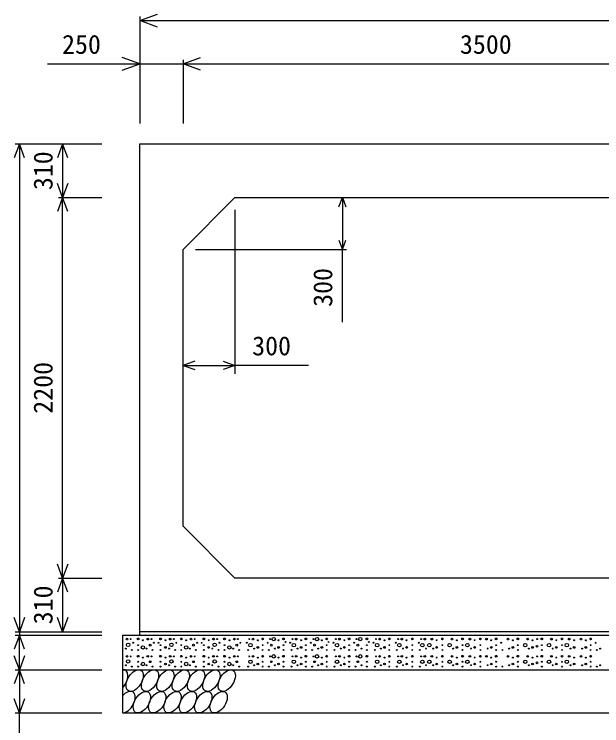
# Model space of a CAD drawing. Units: millimetres, scale not verified. Extents: x -100800 to 100800, y -35640 to 35640.
# Drawn here: x 68834 to 72229, y -21574 to -17460 of the extents above; entities that cross this region are included whole.
import ezdxf
from ezdxf.enums import TextEntityAlignment as Align

# ---------------------------------------------------------------- set-up
doc = ezdxf.new("R2010")
doc.units = ezdxf.units.MM
doc.header["$LTSCALE"] = 120
for name, color, linetype, lineweight in [('0-0_DIM', 7, 'Continuous', 25), ('0-2_HATCH', 6, 'Continuous', 25), ('0-5_OUTLINE', 3, 'Continuous', 25)]:
    doc.layers.add(name, color=color, linetype=linetype, lineweight=lineweight)
doc.styles.add('ＭＳ ゴシック', font='')
doc.styles.get('ＭＳ ゴシック').set_extended_font_data('MS Gothic')

msp = doc.modelspace()

# ---------------------------------------------------------------- linework, layer by layer
at = {"layer": '0-0_DIM'}
for p, q in [((69559.1, -17473.4), (69559.1, -18092)), ((69559.1, -17497.4), (73559.1, -17497.4)), ((69809.1, -17723.4), (69809.1, -18092)), ((69026.4, -17747.4), (69559.1, -17747.4)), ((68839, -18209.7), (69339.1, -18209.7)), ((68863, -18209.7), (68863, -21029.7)), ((69113, -18209.7), (69113, -18519.7)), ((69089, -18519.7), (69339.1, -18519.7)), ((69113, -20719.7), (69113, -18519.7)), ((70729.5, -18519.7), (70729.5, -18819.7)), ((70109.1, -18591.7), (70109.1, -19538.3)), ((69881.1, -18819.7), (70753.5, -18819.7)), ((70729.5, -19240.5), (70729.5, -18819.7)), ((69809.1, -19490.3), (70109.1, -19490.3)), ((70533.2, -19490.3), (70109.1, -19490.3)), ((69089, -20719.7), (69339.1, -20719.7)), ((69113, -20719.7), (69113, -21029.7)), ((68839, -21029.7), (69339.1, -21029.7)), ((68839, -21049.7), (69339.1, -21049.7)), ((68863, -21029.7), (68863, -21049.7)), ((68863, -21249.7), (68863, -21049.7)), ((68839, -21249.7), (69339.1, -21249.7)), ((68863, -21249.7), (68863, -21499.7)), ((68839, -21499.7), (69339.1, -21499.7)), ((68863, -21821.8), (68863, -21499.7))]:
    msp.add_line(p, q, dxfattribs=at)
for points in [[(69660.6, -17534.3), (69559.1, -17497.4), (69660.6, -17460.4)], [(69457.6, -17784.3), (69559.1, -17747.4), (69457.6, -17710.4)], [(69910.6, -17784.3), (69809.1, -17747.4), (69910.6, -17710.4)], [(69559.1, -17747.4), (69809.1, -17747.4), (73309.1, -17747.4), (73559.1, -17747.4)], [(68892.6, -18290.9), (68863, -18209.7), (68833.5, -18290.9)], [(69142.6, -18290.9), (69113, -18209.7), (69083.5, -18290.9)], [(69142.6, -18438.5), (69113, -18519.7), (69083.5, -18438.5)], [(69142.6, -18600.9), (69113, -18519.7), (69083.5, -18600.9)], [(70709.8, -18573.8), (70729.5, -18519.7), (70749.2, -18573.8)], [(70709.8, -18765.6), (70729.5, -18819.7), (70749.2, -18765.6)], [(69876.8, -19465.7), (69809.1, -19490.3), (69876.8, -19515)], [(70041.4, -19465.7), (70109.1, -19490.3), (70041.4, -19515)], [(69142.6, -20638.5), (69113, -20719.7), (69083.5, -20638.5)], [(69142.6, -20800.9), (69113, -20719.7), (69083.5, -20800.9)], [(68892.6, -20948.5), (68863, -21029.7), (68833.5, -20948.5)], [(69142.6, -20948.5), (69113, -21029.7), (69083.5, -20948.5)], [(68892.6, -21130.9), (68863, -21049.7), (68833.5, -21130.9)], [(68892.6, -21168.5), (68863, -21249.7), (68833.5, -21168.5)], [(68892.6, -21330.9), (68863, -21249.7), (68833.5, -21330.9)], [(68892.6, -21418.5), (68863, -21499.7), (68833.5, -21418.5)]]:
    msp.add_lwpolyline(points, dxfattribs=at)
at = {"layer": '0-2_HATCH'}
for centre, radius in [((69485.1, -21072.5), 5), ((69491.7, -21105.5), 10), ((69506.2, -21072.5), 2.5), ((69520.2, -21093.5), 2.5), ((69549.1, -21071.6), 5), ((69577.1, -21079.5), 2.5), ((69605.1, -21072.5), 5), ((69626.2, -21072.5), 2.5), ((69640.2, -21093.5), 2.5), ((69666.7, -21094.4), 2.5), ((69679.1, -21071.6), 5), ((69707.1, -21079.5), 2.5), ((69735.1, -21072.5), 5), ((69741.7, -21105.5), 10), ((69756.2, -21072.5), 2.5), ((69770.2, -21093.5), 2.5), ((69799.1, -21071.6), 5), ((69827.1, -21079.5), 2.5), ((69855.1, -21072.5), 5), ((69876.2, -21072.5), 2.5), ((69890.2, -21093.5), 2.5), ((69916.7, -21094.4), 2.5), ((69929.1, -21071.6), 5), ((69957.1, -21079.5), 2.5), ((69985.1, -21072.5), 5), ((69991.7, -21105.5), 10), ((70006.2, -21072.5), 2.5), ((70020.2, -21093.5), 2.5), ((70049.1, -21071.6), 5), ((70077.1, -21079.5), 2.5), ((70105.1, -21072.5), 5), ((70126.2, -21072.5), 2.5), ((70140.2, -21093.5), 2.5), ((70178, -21093.5), 2.5), ((70199, -21107.5), 10), ((70192, -21072.5), 2.5), ((70213.1, -21072.5), 5), ((70241.1, -21079.5), 2.5), ((70269.1, -21071.6), 5), ((70298, -21093.5), 2.5), ((70312, -21072.5), 2.5), ((70333.1, -21072.5), 10), ((70361.1, -21079.5), 2.5), ((70389.1, -21071.6), 5), ((70400.5, -21089.2), 2.5), ((70428, -21093.5), 2.5), ((70449, -21107.5), 10), ((70442, -21072.5), 2.5), ((70463.1, -21072.5), 5), ((70491.1, -21079.5), 2.5), ((70519.1, -21071.6), 5), ((70548, -21093.5), 2.5), ((70562, -21072.5), 2.5), ((70583.1, -21072.5), 10), ((70611.1, -21079.5), 2.5), ((70639.1, -21071.6), 5), ((70650.5, -21089.2), 2.5), ((70678, -21093.5), 2.5), ((70699, -21107.5), 10), ((70692, -21072.5), 2.5), ((70713.1, -21072.5), 5), ((70741.1, -21079.5), 2.5), ((70769.1, -21071.6), 5), ((70798, -21093.5), 2.5), ((70812, -21072.5), 2.5), ((70833.1, -21072.5), 10), ((70871, -21071.6), 5), ((70882.3, -21089.2), 2.5), ((70909.8, -21093.5), 2.5), ((70930.9, -21107.5), 10), ((70923.9, -21072.5), 2.5), ((70944.9, -21072.5), 5), ((70972.9, -21079.5), 2.5), ((71001, -21071.6), 5), ((71037.9, -21093.5), 2.5), ((71058.9, -21107.5), 10), ((71051.9, -21072.5), 2.5), ((71072.9, -21072.5), 5), ((71101, -21079.5), 2.5), ((71133.9, -21071.6), 5), ((71170.8, -21093.5), 2.5), ((71191.9, -21107.5), 10), ((71184.8, -21072.5), 2.5), ((71205.9, -21072.5), 5), ((71232.5, -21107.5), 10), ((71246.5, -21072.5), 5), ((71274.6, -21079.5), 2.5), ((71307.5, -21071.6), 5), ((71349.4, -21107.5), 10), ((71363.4, -21072.5), 5), ((71391.4, -21079.5), 2.5), ((71424.3, -21071.6), 5), ((71452.1, -21107.5), 10), ((71466.1, -21072.5), 5), ((71494.1, -21079.5), 2.5), ((71527, -21071.6), 5), ((71562.3, -21072.5), 5), ((71590.3, -21079.5), 2.5), ((71618.4, -21071.6), 5), ((71647.2, -21093.5), 2.5), ((71687.1, -21072.5), 5), ((71715.1, -21079.5), 2.5), ((71743.2, -21071.6), 5), ((71786.5, -21107.5), 10), ((71800.5, -21072.5), 5), ((71828.6, -21079.5), 2.5), ((71854.7, -21072.5), 2.5), ((71882, -21071.6), 5), ((71923.9, -21107.5), 10), ((71937.9, -21072.5), 5), ((71966, -21079.5), 2.5), ((71998.9, -21071.6), 5), ((72026.6, -21107.5), 10), ((72040.6, -21072.5), 5), ((72068.7, -21079.5), 2.5), ((72108.4, -21072.5), 5), ((72136.4, -21079.5), 2.5), ((72164.5, -21071.6), 5), ((72193.4, -21093.5), 2.5), ((69478.1, -21127.7), 2.5), ((69513.2, -21135.6), 2.5), ((69549.1, -21107.5), 2.5), ((69549.1, -21135.6), 2.5), ((69577.1, -21120.7), 10), ((69598.1, -21127.7), 2.5), ((69619.2, -21107.5), 5), ((69633.2, -21135.6), 2.5), ((69679.1, -21107.5), 2.5), ((69679.1, -21135.6), 2.5), ((69707.1, -21120.7), 5), ((69728.1, -21127.7), 2.5), ((69763.2, -21135.6), 2.5), ((69799.1, -21107.5), 2.5), ((69799.1, -21135.6), 2.5), ((69827.1, -21120.7), 10), ((69848.1, -21127.7), 2.5), ((69869.2, -21107.5), 5), ((69883.2, -21135.6), 2.5), ((69929.1, -21107.5), 2.5), ((69929.1, -21135.6), 2.5), ((69957.1, -21120.7), 5), ((69978.1, -21127.7), 2.5), ((70013.2, -21135.6), 2.5), ((70049.1, -21107.5), 2.5), ((70049.1, -21135.6), 2.5), ((70077.1, -21120.7), 10), ((70098.1, -21127.7), 2.5), ((70119.2, -21107.5), 5), ((70133.2, -21135.6), 2.5), ((70185, -21135.6), 2.5), ((70220.1, -21127.7), 2.5), ((70241.1, -21120.7), 5), ((70269.1, -21107.5), 2.5), ((70269.1, -21135.6), 2.5), ((70305, -21135.6), 2.5), ((70319, -21107.5), 5), ((70340.1, -21127.7), 2.5), ((70361.1, -21120.7), 5), ((70389.1, -21107.5), 2.5), ((70389.1, -21135.6), 2.5), ((70435, -21135.6), 2.5), ((70470.1, -21127.7), 2.5), ((70491.1, -21120.7), 5), ((70519.1, -21107.5), 2.5), ((70519.1, -21135.6), 2.5), ((70555, -21135.6), 2.5), ((70569, -21107.5), 5), ((70590.1, -21127.7), 2.5), ((70611.1, -21120.7), 5), ((70639.1, -21107.5), 2.5), ((70639.1, -21135.6), 2.5), ((70685, -21135.6), 2.5), ((70720.1, -21127.7), 2.5), ((70741.1, -21120.7), 5), ((70769.1, -21107.5), 2.5), ((70769.1, -21135.6), 2.5), ((70805, -21135.6), 2.5), ((70819, -21107.5), 5), ((70840.1, -21127.7), 2.5), ((70871, -21107.5), 2.5), ((70871, -21135.6), 2.5), ((70916.8, -21135.6), 2.5), ((70951.9, -21127.7), 2.5), ((70972.9, -21120.7), 5), ((71001, -21107.5), 2.5), ((71001, -21135.6), 2.5), ((71044.9, -21135.6), 2.5), ((71080, -21127.7), 2.5), ((71101, -21120.7), 5), ((71133.9, -21107.5), 2.5), ((71133.9, -21135.6), 2.5), ((71177.8, -21135.6), 2.5), ((71212.9, -21127.7), 2.5), ((71253.6, -21127.7), 2.5), ((71274.6, -21120.7), 5), ((71307.5, -21107.5), 2.5), ((71307.5, -21135.6), 2.5), ((71370.4, -21127.7), 2.5), ((71391.4, -21120.7), 5), ((71424.3, -21107.5), 2.5), ((71424.3, -21135.6), 2.5), ((71473.1, -21127.7), 2.5), ((71494.1, -21120.7), 5), ((71527, -21107.5), 2.5), ((71527, -21135.6), 2.5), ((71569.3, -21127.7), 2.5), ((71590.3, -21120.7), 5), ((71618.4, -21107.5), 2.5), ((71618.4, -21135.6), 2.5), ((71654.2, -21135.6), 2.5), ((71694.1, -21127.7), 2.5), ((71715.1, -21120.7), 5), ((71743.2, -21107.5), 2.5), ((71743.2, -21135.6), 2.5), ((71807.5, -21127.7), 2.5), ((71828.6, -21120.7), 5), ((71854.7, -21113.7), 5), ((71882, -21107.5), 2.5), ((71882, -21135.6), 2.5), ((71945, -21127.7), 2.5), ((71966, -21120.7), 5), ((71998.9, -21107.5), 2.5), ((71998.9, -21135.6), 2.5), ((72047.6, -21127.7), 2.5), ((72068.7, -21120.7), 5), ((72115.4, -21127.7), 2.5), ((72136.4, -21120.7), 5), ((72164.5, -21107.5), 2.5), ((72164.5, -21135.6), 2.5), ((72200.4, -21135.6), 2.5), ((72219.4, -21127.7), 2.5), ((69485.1, -21172.5), 5), ((69506.2, -21172.5), 2.5), ((69549.1, -21171.6), 5), ((69577.1, -21179.5), 2.5), ((69605.1, -21172.5), 5), ((69626.2, -21172.5), 2.5), ((69679.1, -21171.6), 5), ((69707.1, -21179.5), 2.5), ((69735.1, -21172.5), 5), ((69756.2, -21172.5), 2.5), ((69799.1, -21171.6), 5), ((69827.1, -21179.5), 2.5), ((69855.1, -21172.5), 5), ((69876.2, -21172.5), 2.5), ((69929.1, -21171.6), 5), ((69957.1, -21179.5), 2.5), ((69985.1, -21172.5), 5), ((70006.2, -21172.5), 2.5), ((70049.1, -21171.6), 5), ((70077.1, -21179.5), 2.5), ((70105.1, -21172.5), 5), ((70126.2, -21172.5), 2.5), ((70192, -21172.5), 2.5), ((70213.1, -21172.5), 5), ((70241.1, -21179.5), 2.5), ((70269.1, -21171.6), 5), ((70312, -21172.5), 2.5), ((70333.1, -21172.5), 10), ((70361.1, -21179.5), 2.5), ((70389.1, -21171.6), 5), ((70442, -21172.5), 2.5), ((70463.1, -21172.5), 5), ((70491.1, -21179.5), 2.5), ((70519.1, -21171.6), 5), ((70562, -21172.5), 2.5), ((70583.1, -21172.5), 10), ((70611.1, -21179.5), 2.5), ((70639.1, -21171.6), 5), ((70692, -21172.5), 2.5), ((70713.1, -21172.5), 5), ((70741.1, -21179.5), 2.5), ((70769.1, -21171.6), 5), ((70812, -21172.5), 2.5), ((70833.1, -21172.5), 10), ((70871, -21171.6), 5), ((70923.9, -21172.5), 2.5), ((70944.9, -21172.5), 5), ((70972.9, -21179.5), 2.5), ((71001, -21171.6), 5), ((71051.9, -21172.5), 2.5), ((71072.9, -21172.5), 5), ((71101, -21179.5), 2.5), ((71133.9, -21171.6), 5), ((71184.8, -21172.5), 2.5), ((71205.9, -21172.5), 5), ((71246.5, -21172.5), 5), ((71274.6, -21179.5), 2.5), ((71307.5, -21171.6), 5), ((71363.4, -21172.5), 5), ((71391.4, -21179.5), 2.5), ((71424.3, -21171.6), 5), ((71466.1, -21172.5), 5), ((71494.1, -21179.5), 2.5), ((71527, -21171.6), 5), ((71562.3, -21172.5), 5), ((71590.3, -21179.5), 2.5), ((71618.4, -21171.6), 5), ((71687.1, -21172.5), 5), ((71715.1, -21179.5), 2.5), ((71743.2, -21171.6), 5), ((71800.5, -21172.5), 5), ((71828.6, -21179.5), 2.5), ((71854.7, -21172.5), 2.5), ((71882, -21171.6), 5), ((71937.9, -21172.5), 5), ((71966, -21179.5), 2.5), ((71998.9, -21171.6), 5), ((72040.6, -21172.5), 5), ((72068.7, -21179.5), 2.5), ((72108.4, -21172.5), 5), ((72136.4, -21179.5), 2.5), ((72164.5, -21171.6), 5), ((69478.1, -21223.8), 2.5), ((69491.7, -21201.6), 10), ((69549.1, -21203.6), 2.5), ((69577.1, -21216.8), 10), ((69598.1, -21223.8), 2.5), ((69619.2, -21203.6), 5), ((69679.1, -21203.6), 2.5), ((69707.1, -21216.8), 5), ((69728.1, -21223.8), 2.5), ((69741.7, -21201.6), 10), ((69799.1, -21203.6), 2.5), ((69827.1, -21216.8), 10), ((69848.1, -21223.8), 2.5), ((69869.2, -21203.6), 5), ((69929.1, -21203.6), 2.5), ((69957.1, -21216.8), 5), ((69978.1, -21223.8), 2.5), ((69991.7, -21201.6), 10), ((70049.1, -21203.6), 2.5), ((70077.1, -21216.8), 10), ((70098.1, -21223.8), 2.5), ((70119.2, -21203.6), 5), ((70199, -21203.6), 10), ((70220.1, -21223.8), 2.5), ((70241.1, -21216.8), 5), ((70269.1, -21203.6), 2.5), ((70319, -21203.6), 5), ((70340.1, -21223.8), 2.5), ((70361.1, -21216.8), 5), ((70389.1, -21203.6), 2.5), ((70449, -21203.6), 10), ((70470.1, -21223.8), 2.5), ((70491.1, -21216.8), 5), ((70519.1, -21203.6), 2.5), ((70569, -21203.6), 5), ((70590.1, -21223.8), 2.5), ((70611.1, -21216.8), 5), ((70639.1, -21203.6), 2.5), ((70699, -21203.6), 10), ((70720.1, -21223.8), 2.5), ((70741.1, -21216.8), 5), ((70769.1, -21203.6), 2.5), ((70819, -21203.6), 5), ((70840.1, -21223.8), 2.5), ((70871, -21203.6), 2.5), ((70930.9, -21203.6), 10), ((70951.9, -21223.8), 2.5), ((70972.9, -21216.8), 5), ((71001, -21203.6), 2.5), ((71058.9, -21203.6), 10), ((71080, -21223.8), 2.5), ((71101, -21216.8), 5), ((71133.9, -21203.6), 2.5), ((71191.9, -21203.6), 10), ((71212.9, -21223.8), 2.5), ((71232.5, -21203.6), 10), ((71253.6, -21223.8), 2.5), ((71274.6, -21216.8), 5), ((71307.5, -21203.6), 2.5), ((71349.4, -21203.6), 10), ((71370.4, -21223.8), 2.5), ((71391.4, -21216.8), 5), ((71424.3, -21203.6), 2.5), ((71452.1, -21203.6), 10), ((71473.1, -21223.8), 2.5), ((71494.1, -21216.8), 5), ((71527, -21203.6), 2.5), ((71569.3, -21223.8), 2.5), ((71590.3, -21216.8), 5), ((71618.4, -21203.6), 2.5), ((71694.1, -21223.8), 2.5), ((71715.1, -21216.8), 5), ((71743.2, -21203.6), 2.5), ((71786.5, -21203.6), 10), ((71807.5, -21223.8), 2.5), ((71828.6, -21216.8), 5), ((71854.7, -21209.8), 5), ((71882, -21203.6), 2.5), ((71923.9, -21203.6), 10), ((71945, -21223.8), 2.5), ((71966, -21216.8), 5), ((71998.9, -21203.6), 2.5), ((72026.6, -21203.6), 10), ((72047.6, -21223.8), 2.5), ((72068.7, -21216.8), 5), ((72115.4, -21223.8), 2.5), ((72136.4, -21216.8), 5), ((72164.5, -21203.6), 2.5), ((72219.4, -21223.8), 2.5), ((69513.2, -21231.6), 2.5), ((69549.1, -21231.6), 2.5), ((69633.2, -21231.6), 2.5), ((69679.1, -21231.6), 2.5), ((69763.2, -21231.6), 2.5), ((69799.1, -21231.6), 2.5), ((69883.2, -21231.6), 2.5), ((69929.1, -21231.6), 2.5), ((70013.2, -21231.6), 2.5), ((70049.1, -21231.6), 2.5), ((70133.2, -21231.6), 2.5), ((70185, -21231.6), 2.5), ((70269.1, -21231.6), 2.5), ((70305, -21231.6), 2.5), ((70389.1, -21231.6), 2.5), ((70435, -21231.6), 2.5), ((70519.1, -21231.6), 2.5), ((70555, -21231.6), 2.5), ((70639.1, -21231.6), 2.5), ((70685, -21231.6), 2.5), ((70769.1, -21231.6), 2.5), ((70805, -21231.6), 2.5), ((70871, -21231.6), 2.5), ((70916.8, -21231.6), 2.5), ((71001, -21231.6), 2.5), ((71044.9, -21231.6), 2.5), ((71133.9, -21231.6), 2.5), ((71177.8, -21231.6), 2.5), ((71307.5, -21231.6), 2.5), ((71424.3, -21231.6), 2.5), ((71527, -21231.6), 2.5), ((71618.4, -21231.6), 2.5), ((71654.2, -21231.6), 2.5), ((71743.2, -21231.6), 2.5), ((71882, -21231.6), 2.5), ((71998.9, -21231.6), 2.5), ((72164.5, -21231.6), 2.5), ((72200.4, -21231.6), 2.5)]:
    msp.add_circle(centre, radius, dxfattribs=at)
for centre, start_param, end_param in [((69440.8, -21312.2), 4.335544, 6.724593), ((69482.3, -21437.2), 3.496422, 7.58605)]:
    msp.add_ellipse(centre, major_axis=(36.4, 58.9), ratio=0.5792, start_param=start_param, end_param=end_param, dxfattribs=at)
for centre in [(69529.5, -21312.2), (69618.2, -21312.2), (69706.9, -21312.2), (69795.6, -21312.2), (69884.3, -21312.2), (69973, -21312.2), (70061.6, -21312.2), (69571, -21437.2), (69659.7, -21437.2), (69748.4, -21437.2), (69837.1, -21437.2), (69925.8, -21437.2), (70014.5, -21437.2)]:
    msp.add_ellipse(centre, major_axis=(36.4, 58.9), ratio=0.5792, dxfattribs=at)
at = {"layer": '0-5_OUTLINE'}
for p, q in [((69559.1, -21049.7), (69559.1, -18209.7)), ((70109.1, -18519.7), (69809.1, -18819.7)), ((70109.1, -18519.7), (73009.1, -18519.7)), ((69809.1, -20419.7), (69809.1, -18819.7)), ((69809.1, -20419.7), (70109.1, -20719.7)), ((73009.1, -20719.7), (70109.1, -20719.7)), ((69459.1, -21049.7), (69459.1, -21499.7)), ((69459.1, -21049.7), (73659.1, -21049.7)), ((73559.1, -21029.7), (69559.1, -21029.7)), ((69459.1, -21249.7), (73659.1, -21249.7)), ((69459.1, -21499.7), (73659.1, -21499.7))]:
    msp.add_line(p, q, dxfattribs=at)
msp.add_lwpolyline([(69559.1, -18209.7), (73559.1, -18209.7), (73559.1, -21049.7)], dxfattribs=at)

# ---------------------------------------------------------------- texts
at = {"layer": '0-0_DIM', "style": 'ＭＳ ゴシック'}
for s, p in [('250', (69109.8, -17722.4)), ('3500', (71409.1, -17722.4)), ('300', (70208.3, -19465.3))]:
    msp.add_text(s, height=110, dxfattribs=at).set_placement(p, align=Align.BOTTOM_LEFT)
for s, p in [('310', (69088, -18477.2)), ('300', (70704.5, -19152)), ('2200', (69088, -19769.7)), ('310', (69088, -20987.2))]:
    msp.add_text(s, height=110, rotation=90, dxfattribs=at).set_placement(p, align=Align.BOTTOM_LEFT)

doc.saveas('drawing.dxf')
